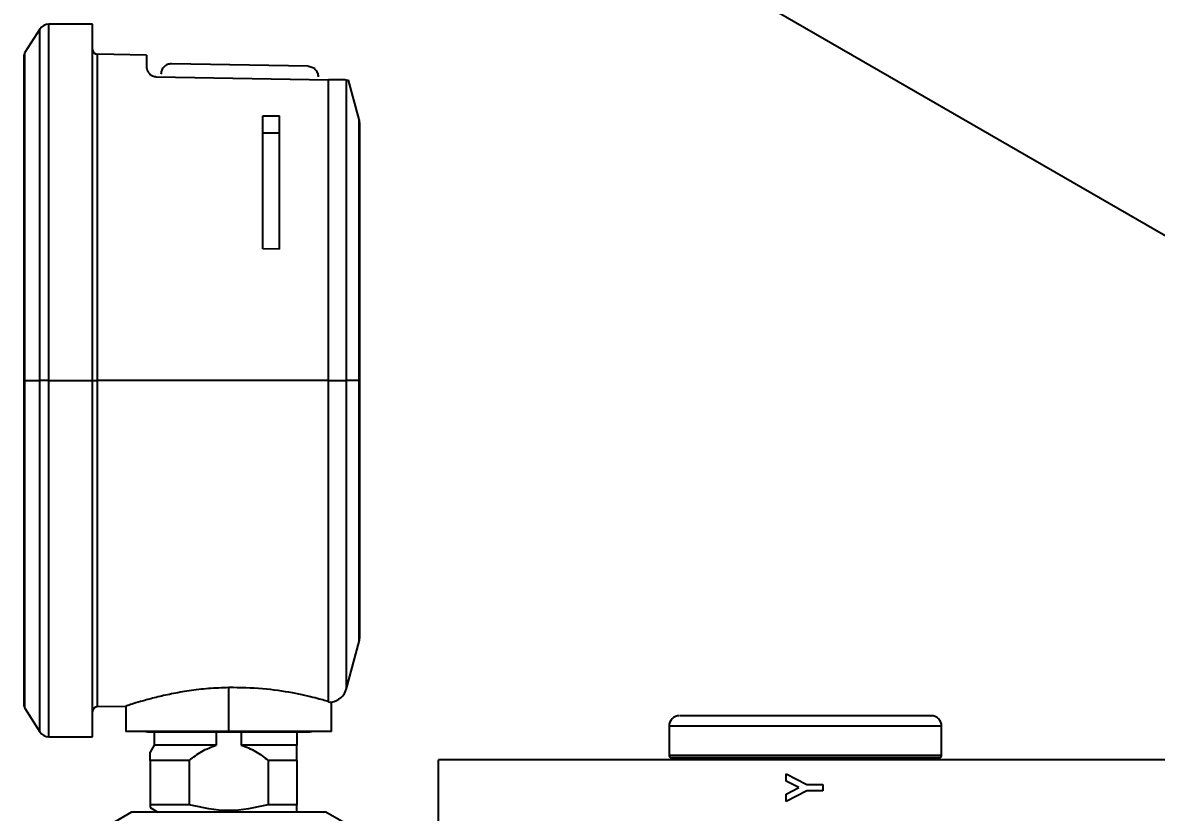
# Model space of a CAD drawing. Header units: inches. Extents: x -347369 to -260369, y 119522 to 149869.
# Drawn here: x -320290.8 to -320182.6, y 137615.6 to 137691 of the extents above; entities that cross this region are included whole.
import ezdxf

# ---------------------------------------------------------------- set-up
doc = ezdxf.new("R2010")
doc.units = ezdxf.units.IN
doc.header["$LTSCALE"] = 300
doc.layers.add('QUOTE', color=7, linetype='Continuous')
doc.layers.add('RULLIERE', color=3, linetype='Continuous')
doc.styles.get("Standard").update_dxf_attribs({"font": 'romans.shx'})
doc.dimstyles.new('sc1a100', dxfattribs={"dimscale": 100, "dimtxt": 3, "dimasz": 3, "dimexe": 0, "dimexo": 0, "dimgap": 1, "dimtad": 1, "dimzin": 12, "dimdsep": 46, "dimtxsty": 'Standard', "dimblk": 'CLOSEDBLANK', "dimcen": 1, "dimclrd": 253, "dimclre": 253, "dimclrt": 2, "dimadec": 0, "dimazin": 3, "dimtfac": 1, "dimtmove": 0, "dimatfit": 1, "dimldrblk": 'CLOSEDBLANK', "dimfxl": 1, "dimtolj": 1, "dimtzin": 0, "dimarcsym": 0})

# ---------------------------------------------------------------- blocks, each defined once
blk = doc.blocks.new('_ClosedBlank')
at = {"color": 0, "linetype": 'ByBlock', "lineweight": -2}
for p, q in [((-1, 0.16667), (0, 0)), ((-1, 0.16667), (-1, -0.16667)), ((0, 0), (-1, -0.16667))]:
    blk.add_line(p, q, dxfattribs=at)
blk = doc.blocks.new('*D38')
at = {"layer": 'Defpoints', "color": 0, "transparency": 16777216}
for p in [(-322483.62, 140399.66), (-323696.06, 139699.66), (-320318.56, 137749.66), (-322483.62, 136499.66), (-321507.47, 136317.71)]:
    blk.add_point(p, dxfattribs=at)
at = {"layer": 'QUOTE', "color": 253, "lineweight": -2, "transparency": 16777216}
for p, q in [((-320318.56, 137749.66), (-320011.93, 137572.62)), ((-322483.62, 136499.66), (-322483.62, 136145.58))]:
    blk.add_line(p, q, dxfattribs=at)
blk.add_arc((-322483.62, 138999.66), 2854.07, 276.02531, 323.97469, dxfattribs=at)
at = {"layer": 'QUOTE', "color": 253, "lineweight": -2, "transparency": 16777216, "xscale": 300, "yscale": 300, "zscale": 300}
for p, rotation in [((-320011.93, 137572.62), 56.98734634615995), ((-322483.62, 136145.58), 183.0126536538403)]:
    blk.add_blockref('_ClosedBlank', p, dxfattribs=dict(at, rotation=rotation))
at = {"layer": 'QUOTE', "color": 2, "transparency": 16777216, "insert": (-321181.59, 136744.46), "char_height": 300, "attachment_point": 5, "rotation": 30}
blk.add_mtext('\\A1;60°', dxfattribs=at)
blk = doc.blocks.new('90-2630 (R10) - DX')
at = {"layer": 'RULLIERE', "color": 254}
for p, q in [((-55.51, -1309.26), (-56.94, -1311.51)), ((-55.51, -1342.8), (-55.51, -1309.26)), ((-50.5, -1308.8), (-54.66, -1308.8)), ((-54.66, -1342.8), (-54.66, -1308.8)), ((-50.5, -1342.8), (-50.5, -1308.8)), ((-56.94, -1342.8), (-56.94, -1311.51)), ((-57, -1342.8), (-57, -1311.72)), ((-45.34, -1311.76), (-50.01, -1311.67)), ((-50.01, -1342.8), (-50.01, -1311.67)), ((-45.34, -1311.76), (-45.35, -1312.79)), ((-29.95, -1312.8), (-42.95, -1312.57)), ((-44.37, -1313.81), (-27.97, -1314.1)), ((-27.97, -1342.8), (-27.97, -1314.1)), ((-26.26, -1314.13), (-26.07, -1314.13)), ((-26.26, -1342.8), (-26.26, -1314.13)), ((-25.06, -1317.88), (-26.07, -1314.13)), ((-34.25, -1317.53), (-32.65, -1317.55)), ((-34.25, -1330.25), (-34.25, -1317.53)), ((-32.65, -1330.26), (-32.65, -1317.55)), ((-25.06, -1342.8), (-25.06, -1317.88)), ((-25, -1342.8), (-25, -1318.35)), ((-32.65, -1319.21), (-34.25, -1319.21)), ((-32.65, -1330.26), (-34.25, -1330.25)), ((-57, -1373.88), (-57, -1342.8)), ((-56.94, -1342.8), (-55.51, -1342.8)), ((-56.94, -1374.09), (-56.94, -1342.8)), ((-55.51, -1376.34), (-55.51, -1342.8)), ((-54.66, -1342.8), (-50.5, -1342.8)), ((-54.66, -1376.8), (-54.66, -1342.8)), ((-50.5, -1376.8), (-50.5, -1342.8)), ((-50.01, -1373.93), (-50.01, -1342.8)), ((-27.97, -1342.8), (-50.01, -1342.8)), ((-27.97, -1373.46), (-27.97, -1342.8)), ((-27.97, -1342.8), (-26.26, -1342.8)), ((-26.26, -1372.21), (-26.26, -1342.8)), ((-25.06, -1342.8), (-26.26, -1342.8)), ((-25.06, -1367.72), (-25.06, -1342.8)), ((-25, -1342.8), (-25.06, -1342.8)), ((-25, -1367.25), (-25, -1342.8)), ((-26.26, -1372.21), (-25.06, -1367.72)), ((-37.5, -1376.3), (-37.5, -1372.11)), ((-56.94, -1374.09), (-55.51, -1376.34)), ((-50.01, -1373.93), (-47.3, -1373.88)), ((-47.3, -1373.88), (-47.3, -1376.3)), ((-27.7, -1376.3), (-27.7, -1373.52)), ((-37.5, -1376.3), (-47.3, -1376.3)), ((-45.44, -1376.3), (-45.25, -1376.32)), ((-45.25, -1376.32), (-37.5, -1376.32)), ((-44.6, -1376.32), (-44.6, -1377.6)), ((-38.69, -1376.32), (-38.69, -1377.6)), ((-27.7, -1376.3), (-37.5, -1376.3)), ((-37.5, -1376.32), (-29.75, -1376.32)), ((-36.31, -1376.32), (-36.31, -1377.6)), ((-31, -1376.32), (-31, -1377.6)), ((-29.75, -1376.32), (-29.56, -1376.3)), ((4.5, -1375.8), (4.5, -1378.59)), ((30.5, -1375.8), (4.5, -1375.8)), ((30.5, -1378.59), (30.5, -1375.8)), ((-54.66, -1376.8), (-50.5, -1376.8)), ((-44.6, -1377.6), (-45, -1378.29)), ((-38.69, -1377.6), (-44.6, -1377.6)), ((-31, -1377.6), (-36.31, -1377.6)), ((-31, -1379.07), (-31, -1377.6)), ((30.5, -1378.59), (4.5, -1378.59)), ((-41.27, -1379.07), (-45, -1379.07)), ((-45, -1379.07), (-45, -1383.31)), ((-41.27, -1379.07), (-41.27, -1383.31)), ((-33.73, -1379.07), (-33.73, -1383.31)), ((-31, -1379.07), (-33.73, -1379.07)), ((-31, -1379.07), (-31, -1383.31)), ((-17.5, -1449), (-17.5, -1379)), ((53, -1379), (-17.5, -1379)), ((4.7, -1378.79), (30.3, -1378.79)), ((5.55, -1378.94), (5.55, -1379)), ((23.77, -1378.94), (29.45, -1378.94)), ((28.03, -1379), (28.11, -1378.79)), ((29.45, -1379), (29.45, -1378.94)), ((15.66, -1381.04), (15.66, -1380.34)), ((15.66, -1380.34), (17.64, -1381.35)), ((16.88, -1381.66), (15.66, -1381.04)), ((15.66, -1382.29), (16.88, -1381.66)), ((17.64, -1381.35), (19.16, -1381.35)), ((19.16, -1381.35), (19.16, -1381.97)), ((17.64, -1381.97), (15.66, -1382.98)), ((15.66, -1382.98), (15.66, -1382.29)), ((19.16, -1381.97), (17.64, -1381.97)), ((-46.77, -1384), (-48.47, -1384.98)), ((-28.23, -1384), (-46.77, -1384)), ((-45, -1383.31), (-45, -1383.57)), ((-41.27, -1383.31), (-45, -1383.31)), ((-45, -1383.57), (-44.25, -1384)), ((-31, -1383.31), (-33.73, -1383.31)), ((-31, -1384), (-31, -1383.31)), ((-26.53, -1384.98), (-28.23, -1384))]:
    blk.add_line(p, q, dxfattribs=at)
for centre, radius, start, end in [((-54.66, -1309.8), 1, 90, 147.5), ((-56.6, -1311.72), 0.4, 147.5, 180), ((-50, -1311.17), 0.5, 180, 269), ((-26.8, -1318.35), 1.8, 0, 15), ((-26.8, -1367.25), 1.8, 345, 0), ((-28, -1371.74), 1.8, 279.6419, 345), ((-56.6, -1373.88), 0.4, 180, 212.5), ((-50, -1374.43), 0.5, 91, 180), ((5.5, -1375.8), 1, 90, 180), ((29.5, -1375.8), 1, 360, 90), ((-54.66, -1375.8), 1, 212.5, 270), ((4.7, -1378.59), 0.2, 180, 270), ((30.3, -1378.59), 0.2, 270, 360), ((5.7, -1378.94), 0.15, 93.4642, 180), ((29.3, -1378.94), 0.15, 360, 86.5358)]:
    blk.add_arc(centre, radius, start, end, dxfattribs=at)
for points in [[(-42.95, -1312.57), (-43.08, -1312.59), (-43.35, -1312.61), (-43.68, -1312.84), (-43.92, -1313.16), (-43.95, -1313.42), (-43.97, -1313.56)], [(-29.95, -1312.8), (-29.82, -1312.82), (-29.56, -1312.85), (-29.24, -1313.09), (-29.01, -1313.42), (-28.98, -1313.69), (-28.97, -1313.82)], [(-56.94, -1342.8), (-56.96, -1342.8), (-56.99, -1342.8), (-57, -1342.8), (-57, -1342.8)], [(-54.66, -1342.8), (-54.75, -1342.8), (-54.91, -1342.8), (-55.15, -1342.8), (-55.36, -1342.8), (-55.46, -1342.8), (-55.51, -1342.8)], [(-50.5, -1342.8), (-50.49, -1342.8), (-50.48, -1342.8), (-50.36, -1342.8), (-50.2, -1342.8), (-50.07, -1342.8), (-50.01, -1342.8)]]:
    blk.add_open_spline(points, degree=3, dxfattribs=at)
for points, knots in [([(-45.35, -1312.79), (-45.34, -1312.96), (-45.32, -1313.2), (-45.06, -1313.54), (-44.82, -1313.71), (-44.62, -1313.78), (-44.49, -1313.8), (-44.41, -1313.81), (-44.37, -1313.81)], [0, 0, 0, 0, 0.498635, 0.74921, 0.874351, 0.936984, 0.968412, 1, 1, 1, 1]), ([(-26.26, -1314.13), (-26.33, -1314.12), (-26.44, -1314.12), (-26.89, -1314.12), (-27.31, -1314.11), (-27.61, -1314.1), (-27.81, -1314.1), (-27.92, -1314.1), (-27.97, -1314.1)], [0, 0, 0, 0, 0.49477, 0.747221, 0.873317, 0.936661, 0.968328, 1, 1, 1, 1]), ([(-37.5, -1372.11), (-38.15, -1372.14), (-39.44, -1372.19), (-41.29, -1372.41), (-42.99, -1372.71), (-44.47, -1373.05), (-45.69, -1373.38), (-46.61, -1373.65), (-47.14, -1373.83), (-47.36, -1373.9), (-47.3, -1373.88), (-47.3, -1373.88)], [0, 0, 0, 0, 0.124994, 0.250271, 0.375056, 0.500325, 0.625193, 0.750084, 0.875189, 0.999766, 1, 1, 1, 1]), ([(-27.97, -1373.46), (-28.33, -1373.35), (-29.05, -1373.14), (-31.32, -1372.61), (-34.21, -1372.17), (-36.4, -1372.13), (-37.5, -1372.11)], [0, 0, 0, 0, 0.250042, 0.500189, 0.750117, 1, 1, 1, 1]), ([(-27.97, -1373.46), (-27.79, -1373.5), (-27.61, -1373.54), (-27.7, -1373.52), (-27.7, -1373.52)], [0, 0, 0, 0, 0.995973, 1, 1, 1, 1]), ([(29.45, -1374.8), (29.47, -1374.8), (29.53, -1374.8), (29.15, -1374.8), (28.3, -1374.8), (26.98, -1374.8), (25.37, -1374.8), (23.53, -1374.8), (21.49, -1374.8), (19.23, -1374.8), (16.81, -1374.8), (14.37, -1374.8), (12.06, -1374.8), (10.02, -1374.8), (8.35, -1374.8), (7.05, -1374.8), (6.12, -1374.8), (5.57, -1374.8), (5.55, -1374.8), (5.55, -1374.8)], [0, 0, 0, 0, 0.017622, 0.083302, 0.148981, 0.213296, 0.275044, 0.333302, 0.39156, 0.453307, 0.517622, 0.583302, 0.648981, 0.713296, 0.775044, 0.833302, 0.89156, 0.953307, 1, 1, 1, 1]), ([(-45, -1379.07), (-45, -1378.85), (-45, -1378.42), (-45, -1378.34), (-45, -1378.29)], [0, 0, 0, 0, 0.502392, 1, 1, 1, 1]), ([(-41.27, -1379.07), (-40.88, -1378.76), (-40.09, -1378.14), (-39.16, -1377.78), (-38.69, -1377.6)], [0, 0, 0, 0, 0.497506, 1, 1, 1, 1]), ([(-36.31, -1377.6), (-35.84, -1377.78), (-34.91, -1378.14), (-34.12, -1378.76), (-33.73, -1379.07)], [0, 0, 0, 0, 0.501076, 1, 1, 1, 1]), ([(5.73, -1378.79), (5.75, -1378.79), (5.8, -1378.79), (6.42, -1378.79), (7.4, -1378.79), (8.73, -1378.79), (10.42, -1378.79), (12.46, -1378.79), (14.76, -1378.79), (17.17, -1378.79), (19.54, -1378.79), (21.76, -1378.79), (23.06, -1378.79), (23.69, -1378.79)], [0, 0, 0, 0, 0.082727, 0.17408, 0.26027, 0.346461, 0.437814, 0.532965, 0.630135, 0.727305, 0.822456, 0.91381, 1, 1, 1, 1]), ([(23.69, -1378.79), (24.29, -1378.79), (25.51, -1378.79), (27.04, -1378.79), (28.26, -1378.79), (29.09, -1378.79), (29.23, -1378.79), (29.3, -1378.79)], [0, 0, 0, 0, 0.184548, 0.38015, 0.583884, 0.791942, 1, 1, 1, 1]), ([(-33.73, -1383.31), (-34.99, -1383.58), (-37.5, -1384.13), (-40.01, -1383.58), (-41.27, -1383.31)], [0, 0, 0, 0, 0.5009764, 1, 1, 1, 1])]:
    blk.add_open_spline(points, degree=3, knots=knots, dxfattribs=at)

msp = doc.modelspace()

# ---------------------------------------------------------------- block references
msp.add_blockref('90-2630 (R10) - DX', (-320233.625, 138999.656))

# ---------------------------------------------------------------- dimensions: what is measured, and where the dimension line sits
at = {"layer": 'QUOTE'}
dim = msp.add_angular_dim_2l(base=(-321507.475, 136317.706), line1=((-322483.625, 136499.656), (-322483.625, 140399.656)), line2=((-320318.561, 137749.656), (-323696.06, 139699.656)), dimstyle='sc1a100', dxfattribs=at)
dim.commit()
dim.dimension.update_dxf_attribs({"geometry": '*D38', "text_midpoint": (-321181.589, 136744.464)})

doc.saveas('drawing.dxf')
